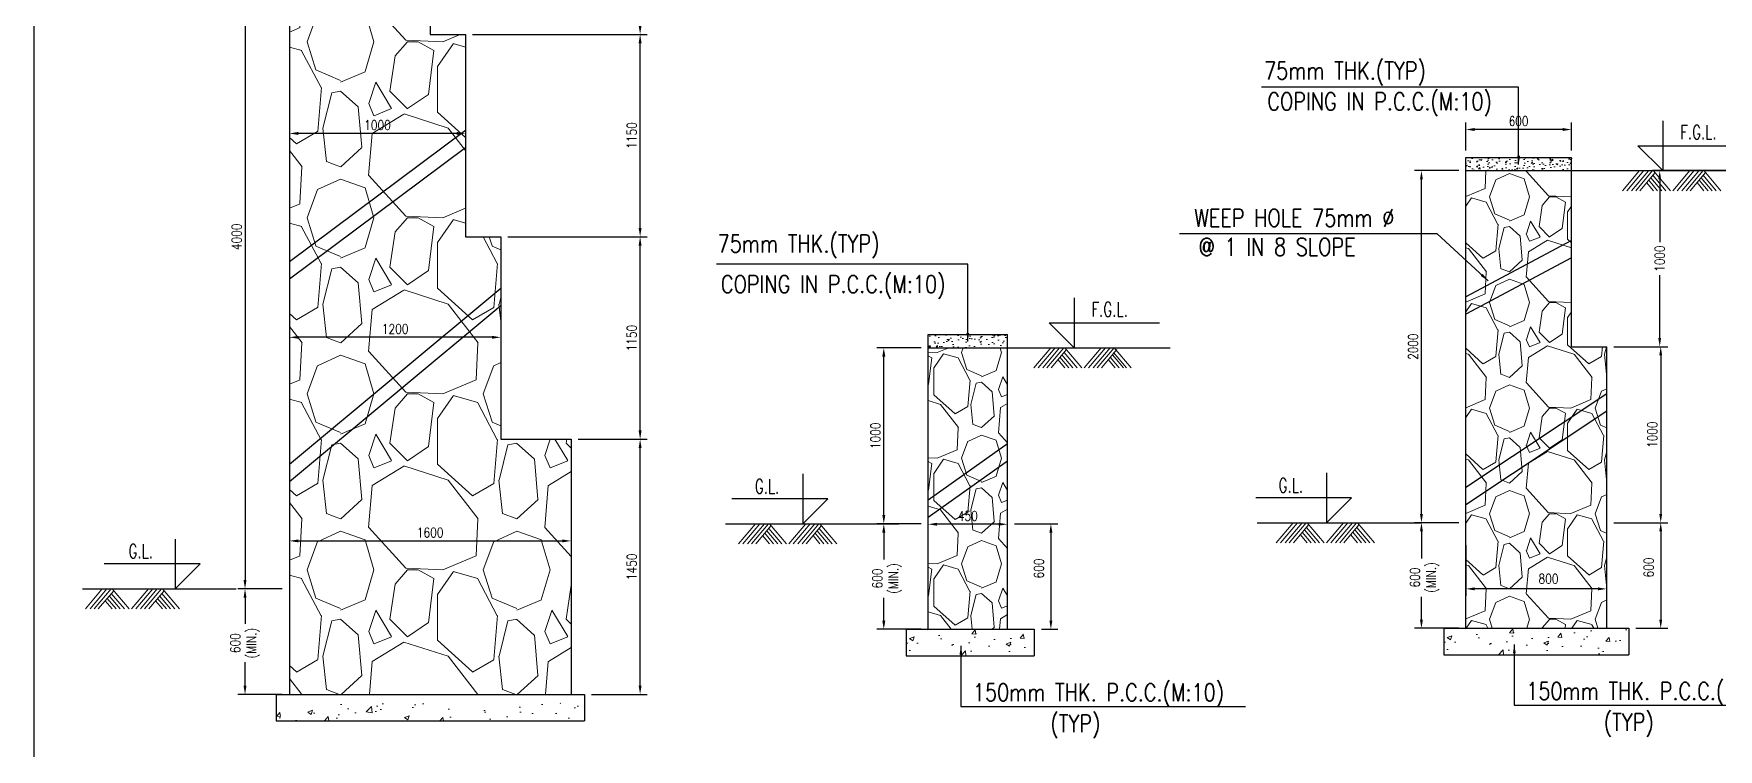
# Model space of a CAD drawing. Extents: x 324505 to 1272425, y -526289 to -156124.
# Drawn here: x 613190 to 661007, y -326129 to -305800 of the extents above; entities that cross this region are included whole.
import ezdxf
from ezdxf.lldxf.tags import DXFTag

# ---------------------------------------------------------------- set-up
doc = ezdxf.new("R2010")
doc.units = 0
doc.header["$LTSCALE"] = 500
doc.header["$MEASUREMENT"] = 0
doc.header["$PDMODE"] = 35
doc.header["$PDSIZE"] = -15
doc.layers.get('DEFPOINTS').update_dxf_attribs({"color": 4})
for name, color, linetype in [('BENOS', 4, 'Continuous'), ('S-BEAM', 4, 'Continuous'), ('S-DIM-1', 5, 'Continuous'), ('S-TEXT', 2, 'Continuous'), ('s_TITILE', 9, 'Continuous')]:
    doc.layers.add(name, color=color, linetype=linetype)
doc.layers.add('hatch', color=7, linetype='Continuous', lineweight=5)
doc.layers.add('RIDE-PROFILE', color=8, linetype='Continuous', lineweight=25)
doc.styles.add('ROMANS', font='simplex.shx', dxfattribs={"width": 0.8, "height": 275, "bigfont": 'bigfont.shx'})
tags = doc.linetypes.add('HIDDEN', pattern=[0.375, 0.25, -0.125]).pattern_tags.tags
tags[6:7] = [DXFTag(74, 4), DXFTag(75, 0), DXFTag(340, '0'), DXFTag(46, 1.0), DXFTag(50, 0.0), DXFTag(44, 0.0), DXFTag(45, 0.0)]
tags[4:5] = [DXFTag(74, 4), DXFTag(75, 0), DXFTag(340, '0'), DXFTag(46, 1.0), DXFTag(50, 0.0), DXFTag(44, 0.0), DXFTag(45, 0.0)]
doc.dimstyles.new('dim20', dxfattribs={"dimtxt": 250, "dimasz": 250, "dimexe": 200, "dimexo": 200, "dimgap": 100, "dimtad": 1, "dimdec": 0, "dimlfac": 0.2, "dimzin": 0, "dimdsep": 46, "dimtxsty": 'ROMANS', "dimcen": 0, "dimclrd": 5, "dimclre": 5, "dimclrt": 4, "dimadec": 0, "dimazin": 0, "dimtfac": 1, "dimtdec": 0, "dimtix": 1, "dimtofl": 0, "dimtmove": 2, "dimatfit": 3, "dimfxl": 0, "dimtolj": 1, "dimtzin": 0, "dimlwd": -1, "dimlwe": -1, "dimarcsym": 0})
doc.dimstyles.new('dim25', dxfattribs={"dimtxt": 250, "dimasz": 250, "dimexe": 200, "dimexo": 200, "dimgap": 100, "dimtad": 1, "dimdec": 0, "dimlfac": 0.25, "dimzin": 0, "dimdsep": 46, "dimtxsty": 'ROMANS', "dimcen": 0, "dimclrd": 5, "dimclre": 5, "dimclrt": 4, "dimadec": 0, "dimazin": 0, "dimtfac": 1, "dimtdec": 0, "dimtix": 1, "dimtofl": 0, "dimtmove": 2, "dimatfit": 3, "dimfxl": 0, "dimtolj": 1, "dimtzin": 0, "dimlwd": -1, "dimlwe": -1, "dimarcsym": 0})

# ---------------------------------------------------------------- blocks, each defined once
blk = doc.blocks.new('*D186')
at = {"layer": 'DEFPOINTS', "color": 0}
for p in [(620447, -320208), (628447, -320208), (628447, -320208)]:
    blk.add_point(p, dxfattribs=at)
at = {"layer": 'S-DIM-1', "color": 5}
blk.add_line((620697, -320208), (628197, -320208), dxfattribs=at)
for points in [[(620697, -320167), (620697, -320250), (620447, -320208)], [(628197, -320167), (628197, -320250), (628447, -320208)]]:
    blk.add_solid(points, dxfattribs=at)
at = {"layer": 'S-DIM-1', "color": 4, "insert": (624447, -319971), "char_height": 275, "attachment_point": 5, "style": 'ROMANS'}
blk.add_mtext('\\A1;1600', dxfattribs=at)
blk = doc.blocks.new('*D187')
at = {"layer": 'DEFPOINTS', "color": 0}
for p in [(620447, -314425), (620447, -314425), (626447, -314425)]:
    blk.add_point(p, dxfattribs=at)
at = {"layer": 'S-DIM-1', "color": 5}
blk.add_line((626197, -314425), (620697, -314425), dxfattribs=at)
for points in [[(620697, -314383), (620697, -314466), (620447, -314425)], [(626197, -314383), (626197, -314466), (626447, -314425)]]:
    blk.add_solid(points, dxfattribs=at)
at = {"layer": 'S-DIM-1', "color": 4, "insert": (623447, -314187), "char_height": 275, "attachment_point": 5, "style": 'ROMANS'}
blk.add_mtext('\\A1;1200', dxfattribs=at)
blk = doc.blocks.new('*D188')
at = {"layer": 'DEFPOINTS', "color": 0}
for p in [(620447, -308634), (620447, -308634), (625447, -308634)]:
    blk.add_point(p, dxfattribs=at)
at = {"layer": 'S-DIM-1', "color": 5}
blk.add_line((625197, -308634), (620697, -308634), dxfattribs=at)
for points in [[(620697, -308592), (620697, -308676), (620447, -308634)], [(625197, -308592), (625197, -308676), (625447, -308634)]]:
    blk.add_solid(points, dxfattribs=at)
at = {"layer": 'S-DIM-1', "color": 4, "insert": (622947, -308396), "char_height": 275, "attachment_point": 5, "style": 'ROMANS'}
blk.add_mtext('\\A1;1000', dxfattribs=at)
blk = doc.blocks.new('*D189')
at = {"layer": 'DEFPOINTS', "color": 0}
for p in [(628447, -317320), (630403, -317320), (628822, -324570)]:
    blk.add_point(p, dxfattribs=at)
at = {"layer": 'S-DIM-1', "color": 5}
for p, q in [((628647, -317320), (630603, -317320)), ((630403, -324320), (630403, -317570)), ((629022, -324570), (630603, -324570))]:
    blk.add_line(p, q, dxfattribs=at)
for points in [[(630361, -317570), (630444, -317570), (630403, -317320)], [(630361, -324320), (630444, -324320), (630403, -324570)]]:
    blk.add_solid(points, dxfattribs=at)
at = {"layer": 'S-DIM-1', "color": 4, "insert": (630165, -320945), "char_height": 275, "attachment_point": 5, "rotation": 90, "style": 'ROMANS'}
blk.add_mtext('\\A1;1450', dxfattribs=at)
blk = doc.blocks.new('*D190')
at = {"layer": 'DEFPOINTS', "color": 0}
for p in [(626447, -311570), (630403, -311570), (628447, -317320)]:
    blk.add_point(p, dxfattribs=at)
at = {"layer": 'S-DIM-1', "color": 5}
for p, q in [((626647, -311570), (630603, -311570)), ((630403, -317070), (630403, -311820)), ((628647, -317320), (630603, -317320))]:
    blk.add_line(p, q, dxfattribs=at)
for points in [[(630361, -311820), (630444, -311820), (630403, -311570)], [(630361, -317070), (630444, -317070), (630403, -317320)]]:
    blk.add_solid(points, dxfattribs=at)
at = {"layer": 'S-DIM-1', "color": 4, "insert": (630165, -314445), "char_height": 275, "attachment_point": 5, "rotation": 90, "style": 'ROMANS'}
blk.add_mtext('\\A1;1150', dxfattribs=at)
blk = doc.blocks.new('*D191')
at = {"layer": 'DEFPOINTS', "color": 0}
for p in [(625447, -305820), (630403, -305820), (626447, -311570)]:
    blk.add_point(p, dxfattribs=at)
at = {"layer": 'S-DIM-1', "color": 5}
for p, q in [((625647, -305820), (630603, -305820)), ((630403, -311320), (630403, -306070)), ((626647, -311570), (630603, -311570))]:
    blk.add_line(p, q, dxfattribs=at)
for points in [[(630361, -306070), (630444, -306070), (630403, -305820)], [(630361, -311320), (630444, -311320), (630403, -311570)]]:
    blk.add_solid(points, dxfattribs=at)
at = {"layer": 'S-DIM-1', "color": 4, "insert": (630165, -308695), "char_height": 275, "attachment_point": 5, "rotation": 90, "style": 'ROMANS'}
blk.add_mtext('\\A1;1150', dxfattribs=at)
blk = doc.blocks.new('*D192')
at = {"layer": 'DEFPOINTS', "color": 0}
for p in [(630403, -301570), (631478, -301570), (625447, -305820)]:
    blk.add_point(p, dxfattribs=at)
at = {"layer": 'S-DIM-1', "color": 5}
for p, q in [((631278, -301570), (630203, -301570)), ((630403, -305570), (630403, -301820)), ((625647, -305820), (630603, -305820))]:
    blk.add_line(p, q, dxfattribs=at)
for points in [[(630361, -301820), (630444, -301820), (630403, -301570)], [(630361, -305570), (630444, -305570), (630403, -305820)]]:
    blk.add_solid(points, dxfattribs=at)
at = {"layer": 'S-DIM-1', "color": 4, "insert": (630165, -303695), "char_height": 275, "attachment_point": 5, "rotation": 90, "style": 'ROMANS'}
blk.add_mtext('\\A1;850', dxfattribs=at)
blk = doc.blocks.new('*D193')
at = {"layer": 'DEFPOINTS', "color": 0}
for p in [(620447, -301570), (619188, -321570), (620447, -321570)]:
    blk.add_point(p, dxfattribs=at)
at = {"layer": 'S-DIM-1', "color": 5}
for p, q in [((620247, -301570), (618988, -301570)), ((619188, -301820), (619188, -321320)), ((620247, -321570), (618988, -321570))]:
    blk.add_line(p, q, dxfattribs=at)
for points in [[(619146, -301820), (619230, -301820), (619188, -301570)], [(619146, -321320), (619230, -321320), (619188, -321570)]]:
    blk.add_solid(points, dxfattribs=at)
at = {"layer": 'S-DIM-1', "color": 4, "insert": (618951, -311570), "char_height": 275, "attachment_point": 5, "rotation": 90, "style": 'ROMANS'}
blk.add_mtext('\\A1;4000', dxfattribs=at)
blk = doc.blocks.new('*D167')
at = {"layer": 'DEFPOINTS', "color": 0}
for p in [(653840, -320125), (653840, -321571), (657840, -321571)]:
    blk.add_point(p, dxfattribs=at)
at = {"layer": 'S-DIM-1', "color": 5}
for p, q in [((653840, -320325), (653840, -321771)), ((657590, -321571), (654090, -321571))]:
    blk.add_line(p, q, dxfattribs=at)
for points in [[(654090, -321529), (654090, -321612), (653840, -321571)], [(657590, -321529), (657590, -321612), (657840, -321571)]]:
    blk.add_solid(points, dxfattribs=at)
at = {"layer": 'S-DIM-1', "color": 4, "insert": (656187, -321283), "char_height": 275, "attachment_point": 5, "style": 'ROMANS'}
blk.add_mtext('\\A1;800', dxfattribs=at)
blk = doc.blocks.new('*D168')
at = {"layer": 'DEFPOINTS', "color": 0}
for p in [(661540, -309691), (657840, -314691), (659344, -314691)]:
    blk.add_point(p, dxfattribs=at)
at = {"layer": 'S-DIM-1', "color": 5}
for p, q in [((661340, -309691), (659144, -309691)), ((659344, -309941), (659344, -311724)), ((659344, -314441), (659344, -312658)), ((658040, -314691), (659544, -314691))]:
    blk.add_line(p, q, dxfattribs=at)
for points in [[(659302, -309941), (659385, -309941), (659344, -309691)], [(659302, -314441), (659385, -314441), (659344, -314691)]]:
    blk.add_solid(points, dxfattribs=at)
at = {"layer": 'S-DIM-1', "color": 4, "insert": (659344, -312191), "char_height": 275, "attachment_point": 5, "rotation": 90, "style": 'ROMANS'}
blk.add_mtext('\\A1;1000', dxfattribs=at)
blk = doc.blocks.new('*D169')
at = {"layer": 'DEFPOINTS', "color": 0}
for p in [(657840, -314691), (657840, -319691), (659373, -319691)]:
    blk.add_point(p, dxfattribs=at)
at = {"layer": 'S-DIM-1', "color": 5}
for p, q in [((658040, -314691), (659573, -314691)), ((659373, -314941), (659373, -319441)), ((658040, -319691), (659573, -319691))]:
    blk.add_line(p, q, dxfattribs=at)
for points in [[(659331, -314941), (659414, -314941), (659373, -314691)], [(659331, -319441), (659414, -319441), (659373, -319691)]]:
    blk.add_solid(points, dxfattribs=at)
at = {"layer": 'S-DIM-1', "color": 4, "insert": (659135, -317191), "char_height": 275, "attachment_point": 5, "rotation": 90, "style": 'ROMANS'}
blk.add_mtext('\\A1;1000', dxfattribs=at)
blk = doc.blocks.new('*D170')
at = {"layer": 'DEFPOINTS', "color": 0}
for p in [(657840, -319691), (658465, -322691), (659373, -322691)]:
    blk.add_point(p, dxfattribs=at)
at = {"layer": 'S-DIM-1', "color": 5}
for p, q in [((658040, -319691), (659573, -319691)), ((659373, -319941), (659373, -322441)), ((658665, -322691), (659573, -322691))]:
    blk.add_line(p, q, dxfattribs=at)
for points in [[(659331, -319941), (659414, -319941), (659373, -319691)], [(659331, -322441), (659414, -322441), (659373, -322691)]]:
    blk.add_solid(points, dxfattribs=at)
at = {"layer": 'S-DIM-1', "color": 4, "insert": (659031, -320961), "char_height": 275, "attachment_point": 5, "rotation": 90, "style": 'ROMANS'}
blk.add_mtext('\\A1;600', dxfattribs=at)
blk = doc.blocks.new('*D196')
at = {"layer": 'DEFPOINTS', "color": 0}
for p in [(653840, -319691), (652581, -322691), (653840, -322691)]:
    blk.add_point(p, dxfattribs=at)
at = {"layer": 'S-DIM-1', "color": 5}
for p, q in [((653640, -319691), (652381, -319691)), ((652581, -319941), (652581, -320704)), ((652581, -322441), (652581, -321795)), ((653640, -322691), (652381, -322691))]:
    blk.add_line(p, q, dxfattribs=at)
for points in [[(652539, -319941), (652623, -319941), (652581, -319691)], [(652539, -322441), (652623, -322441), (652581, -322691)]]:
    blk.add_solid(points, dxfattribs=at)
at = {"layer": 'S-DIM-1', "color": 4, "insert": (652671, -321249), "char_height": 275, "attachment_point": 5, "rotation": 90, "style": 'ROMANS'}
blk.add_mtext('\\A1;600\\P(MIN.)', dxfattribs=at)
blk = doc.blocks.new('*D176')
at = {"layer": 'DEFPOINTS', "color": 0}
for p in [(652581, -309691), (653840, -309691), (652831, -319691)]:
    blk.add_point(p, dxfattribs=at)
at = {"layer": 'S-DIM-1', "color": 5}
for p, q in [((653640, -309691), (652381, -309691)), ((652581, -319441), (652581, -309941)), ((652631, -319691), (652381, -319691))]:
    blk.add_line(p, q, dxfattribs=at)
for points in [[(652539, -309941), (652623, -309941), (652581, -309691)], [(652539, -319441), (652623, -319441), (652581, -319691)]]:
    blk.add_solid(points, dxfattribs=at)
at = {"layer": 'S-DIM-1', "color": 4, "insert": (652344, -314691), "char_height": 275, "attachment_point": 5, "rotation": 90, "style": 'ROMANS'}
blk.add_mtext('\\A1;2000', dxfattribs=at)
blk = doc.blocks.new('*D179')
at = {"layer": 'DEFPOINTS', "color": 0}
for p in [(620447, -321570), (619188, -324570), (620447, -324570)]:
    blk.add_point(p, dxfattribs=at)
at = {"layer": 'S-DIM-1', "color": 5}
for p, q in [((620247, -321570), (618988, -321570)), ((619188, -321820), (619188, -322566)), ((619188, -324320), (619188, -323657)), ((620247, -324570), (618988, -324570))]:
    blk.add_line(p, q, dxfattribs=at)
for points in [[(619146, -321820), (619230, -321820), (619188, -321570)], [(619146, -324320), (619230, -324320), (619188, -324570)]]:
    blk.add_solid(points, dxfattribs=at)
at = {"layer": 'S-DIM-1', "color": 4, "insert": (619188, -323111), "char_height": 275, "attachment_point": 5, "rotation": 90, "style": 'ROMANS'}
blk.add_mtext('\\A1;600\\P(MIN.)', dxfattribs=at)
blk = doc.blocks.new('*D180')
at = {"layer": 'DEFPOINTS', "color": 0}
for p in [(638579, -319735), (638579, -319735), (640829, -319735)]:
    blk.add_point(p, dxfattribs=at)
at = {"layer": 'S-DIM-1', "color": 5}
blk.add_line((640579, -319735), (638829, -319735), dxfattribs=at)
for points in [[(638829, -319694), (638829, -319777), (638579, -319735)], [(640579, -319694), (640579, -319777), (640829, -319735)]]:
    blk.add_solid(points, dxfattribs=at)
at = {"layer": 'S-DIM-1', "color": 4, "insert": (639704, -319498), "char_height": 275, "attachment_point": 5, "style": 'ROMANS'}
blk.add_mtext('\\A1;450', dxfattribs=at)
blk = doc.blocks.new('*D181')
at = {"layer": 'DEFPOINTS', "color": 0}
for p in [(640829, -319720), (641593, -322720), (642063, -322720)]:
    blk.add_point(p, dxfattribs=at)
at = {"layer": 'S-DIM-1', "color": 5}
for p, q in [((641029, -319720), (642263, -319720)), ((642063, -319970), (642063, -322470)), ((641793, -322720), (642263, -322720))]:
    blk.add_line(p, q, dxfattribs=at)
for points in [[(642021, -319970), (642105, -319970), (642063, -319720)], [(642021, -322470), (642105, -322470), (642063, -322720)]]:
    blk.add_solid(points, dxfattribs=at)
at = {"layer": 'S-DIM-1', "color": 4, "insert": (641721, -320990), "char_height": 275, "attachment_point": 5, "rotation": 90, "style": 'ROMANS'}
blk.add_mtext('\\A1;600', dxfattribs=at)
blk = doc.blocks.new('*D197')
at = {"layer": 'DEFPOINTS', "color": 0}
for p in [(638579, -319720), (637320, -322720), (638579, -322720)]:
    blk.add_point(p, dxfattribs=at)
at = {"layer": 'S-DIM-1', "color": 5}
for p, q in [((638379, -319720), (637120, -319720)), ((637320, -319970), (637320, -320733)), ((637320, -322470), (637320, -321824)), ((638379, -322720), (637120, -322720))]:
    blk.add_line(p, q, dxfattribs=at)
for points in [[(637278, -319970), (637362, -319970), (637320, -319720)], [(637278, -322470), (637362, -322470), (637320, -322720)]]:
    blk.add_solid(points, dxfattribs=at)
at = {"layer": 'S-DIM-1', "color": 4, "insert": (637410, -321278), "char_height": 275, "attachment_point": 5, "rotation": 90, "style": 'ROMANS'}
blk.add_mtext('\\A1;600\\P(MIN.)', dxfattribs=at)
blk = doc.blocks.new('*D182')
at = {"layer": 'DEFPOINTS', "color": 0}
for p in [(637320, -314720), (638579, -314720), (637570, -319720)]:
    blk.add_point(p, dxfattribs=at)
at = {"layer": 'S-DIM-1', "color": 5}
for p, q in [((638379, -314720), (637120, -314720)), ((637320, -319470), (637320, -314970)), ((637370, -319720), (637120, -319720))]:
    blk.add_line(p, q, dxfattribs=at)
for points in [[(637278, -314970), (637362, -314970), (637320, -314720)], [(637278, -319470), (637362, -319470), (637320, -319720)]]:
    blk.add_solid(points, dxfattribs=at)
at = {"layer": 'S-DIM-1', "color": 4, "insert": (637083, -317220), "char_height": 275, "attachment_point": 5, "rotation": 90, "style": 'ROMANS'}
blk.add_mtext('\\A1;1000', dxfattribs=at)
blk = doc.blocks.new('*D183')
at = {"layer": 'DEFPOINTS', "color": 0}
for p in [(653840, -308522), (653840, -309316), (656840, -309316)]:
    blk.add_point(p, dxfattribs=at)
at = {"layer": 'S-DIM-1', "color": 5}
for p, q in [((653840, -309116), (653840, -308322)), ((656840, -309116), (656840, -308322)), ((656590, -308522), (654090, -308522))]:
    blk.add_line(p, q, dxfattribs=at)
for points in [[(654090, -308480), (654090, -308564), (653840, -308522)], [(656590, -308480), (656590, -308564), (656840, -308522)]]:
    blk.add_solid(points, dxfattribs=at)
at = {"layer": 'S-DIM-1', "color": 4, "insert": (655340, -308284), "char_height": 275, "attachment_point": 5, "style": 'ROMANS'}
blk.add_mtext('\\A1;600', dxfattribs=at)
blk = doc.blocks.new('zw$155A')
at = {"layer": 's_TITILE', "color": 1}
blk.add_lwpolyline([(1300, 800), (78500, 800), (78500, 57200), (1300, 57200)], close=True, dxfattribs=at)

msp = doc.modelspace()

# ---------------------------------------------------------------- hatches: boundary and pattern name
at = {"layer": 'hatch'}
h = msp.add_hatch(dxfattribs=at)
h.set_pattern_fill('GRAVEL', color=256, scale=5000, angle=90, style=0)
h.set_pattern_definition([(318.0128, (111867.7, -367462.62), (45000.0067, -39999.99116), [672.68, -66595.44]), (274.9697, (112367.7, -367912.62), (-4999.956535, 60000.00526), [1154.34, -114279.625]), (222.5104, (112467.7, -369062.62), (55000.04337, 49999.9536), [813.94, -80580.16]), (357.2737, (113717.7, -371012.62), (-100000.00147, 4999.98009), [1051.19, -104067.79]), (22.8337, (114767.7, -371062.62), (-59999.98206, -25000.04953), [1030.775, -102046.865]), (87.2737, (115717.7, -370662.62), (-4999.98009, -100000.00147), [1051.19, -104067.79]), (127.6942, (115767.7, -369612.62), (49999.952026, -65000.03673), [1390.145, -137624.245]), (162.2553, (114917.7, -368512.62), (-109999.981156, 35000.053814), [1312.44, -129931.605]), (211.4296, (113667.7, -368112.62), (-64999.97518, -40000.04117), [1054.75, -104420.365]), (265.2364, (112767.7, -368662.6), (4999.95766, 55000.00473), [1204.16, -59003.815]), (312.3974, (112667.7, -369862.62), (54999.96041, -60000.036755), [1557.24, -154166.875]), (228.8141, (113767.7, -366062.6), (-29999.98657, -35000.01473), [531.505, -52619.22]), (261.4692, (113417.7, -366462.62), (10000.03955, 64999.99142), [1011.185, -100107.555]), (315, (113267.7, -367462.6), (5000.002, -9e-13), [707.105, -6363.96]), (293.1986, (112667.7, -367812.6), (-10000.0066, 24999.99865), [380.79, -37698.075]), (21.8014, (112817.7, -368162.6), (-15000.0014, -4999.9996), [538.515, -26387.31]), (120.9638, (113317.7, -367962.6), (-10000.0124, 14999.9901), [874.645, -28280.115]), (251.5651, (112867.7, -367212.6), (4999.992, 10000.002), [632.455, -15178.935]), (106.3895, (112817.7, -371062.62), (-14999.96355, 50000.01099), [886, -87714.225]), (160.3462, (112567.7, -370212.62), (55000.01068, -19999.97624), [743.305, -73587.04]), (23.1986, (111867.7, -367212.6), (-24999.99865, -10000.0066), [761.575, -37317.29]), (73.6105, (112567.7, -366912.62), (-14999.96355, -50000.01099), [886, -87714.225]), (69.444, (115917.7, -371062.6), (-9999.98, -25000.0092), [854.4, -41865.62]), (24.7751, (116217.7, -370262.62), (-55000.0171, -24999.96095), [715.89, -70873.215]), (156.8014, (116867.7, -367162.6), (-24999.99865, 10000.0066), [761.575, -37317.29]), (107.354, (116167.7, -366862.62), (19999.97251, -65000.0101), [838.155, -82977.12]), (159.444, (116867.7, -369612.6), (25000.0092, -9999.98), [427.2, -42292.82]), (191.3099, (116867.7, -367462.6), (-20000.0038, -4999.9882), [254.95, -25240.145]), (255.9638, (116617.7, -367512.6), (4999.9903, 15000.0027), [1030.775, -19584.75]), (276.009, (116367.7, -368512.62), (-4999.99659, 49999.99875), [955.25, -94569.615]), (33.6901, (113767.7, -367962.6), (-9999.9978, -5000.0067), [721.11, -17306.645]), (83.1572, (114367.7, -367562.62), (10000.03999, 84999.99683), [1258.97, -124637.815]), (150.9454, (114517.7, -366312.6), (35000.00192, -20000.00014), [514.78, -50963.37]), (180, (114067.7, -366062.6), (-5000, -5000), [300, -4700]), (210.2564, (116217.7, -368612.62), (35000.01228, 19999.97443), [694.62, -68767.6]), (138.0128, (115617.7, -368962.62), (-45000.0067, 39999.99116), [1345.36, -65922.76]), (90, (114617.7, -368062.6), (-5000, 5000), [1300, -3700]), (55.3048, (114617.7, -366762.62), (-35000.04305, -49999.9713), [790.57, -78266.37]), (344.0546, (115067.7, -366112.6), (20000.0006, -4999.99945), [728.01, -35672.54]), (297.646, (115767.7, -366312.62), (50000.03857, -94999.97904), [1185.325, -117347.37]), (265.4261, (116317.7, -367362.62), (-4999.974006, -65000.00279), [1253.995, -124145.37])])
h.paths.add_polyline_path([(620447.295, -324569.779), (628447.295, -324569.779), (628447.295, -317319.779), (626447.295, -317319.779), (626447.295, -311569.779), (625447.295, -311569.779), (625447.295, -305819.779), (624447.295, -305819.779), (624447.295, -301569.779), (620447.295, -301569.779)])
h.paths.add_polyline_path([(623011.878, -314393.435), (623882.711, -314393.435), (623882.711, -313980.935), (623011.878, -313980.935)], flags=24)
h.paths.add_polyline_path([(622511.878, -308602.679), (623382.711, -308602.679), (623382.711, -308190.179), (622511.878, -308190.179)], flags=24)
h.paths.add_polyline_path([(624011.878, -320177.174), (624882.711, -320177.174), (624882.711, -319764.674), (624011.878, -319764.674)], flags=24)
h = msp.add_hatch(dxfattribs=at)
h.set_pattern_fill('AR-CONC', color=256, scale=50, style=0)
h.set_pattern_definition([(50, (31199.6, -300967.76), (358.63009, -31.37607), [37.5, -412.5]), (355, (31199.6, -300967.76), (-69.37567, 376.09607), [30, -330]), (100.4514, (31229.5, -300970.37), (289.2547, 344.71977), [31.8701, -350.57106]), (46.1842, (31199.6, -300867.76), (533.62052, -82.7595), [56.25, -618.75]), (96.6356, (31244.1, -300874.66), (467.33135, 487.05894), [47.80514, -525.8565]), (351.1842, (31199.6, -300867.76), (467.33097, 487.0593), [45, -495]), (21, (31249.6, -300892.76), (298.45353, -201.30945), [37.5, -412.5]), (326, (31249.6, -300892.76), (121.65767, 362.57502), [30, -330]), (71.4514, (31274.48, -300909.53), (420.11131, 161.26525), [31.8701, -350.57106]), (37.5, (31199.61, -300967.76), (6.079928, 166.446927), [0, -326, 0, -335, 0, -331.25]), (7.5, (31199.61, -300967.76), (131.53477, 197.205856), [0, -191, 0, -318.5, 0, -126.25]), (327.5, (31088.11, -300967.76), (266.911218, -11.277436), [0, -125, 0, -390, 0, -517.5]), (317.5, (31038.1, -300967.76), (291.593085, 50.05249), [0, -162.5, 0, -259, 0, -367.5])])
h.paths.add_polyline_path([(656840.295, -309690.9), (656840.295, -309315.9), (653840.295, -309315.9), (653840.295, -309690.9)])
h = msp.add_hatch(dxfattribs=at)
h.set_pattern_fill('GRAVEL', color=256, scale=3000, angle=90, style=0)
h.set_pattern_definition([(318.0128, (190060.04, -374295.2), (27000.00402, -23999.9947), [403.608, -39957.264]), (274.9697, (190360.04, -374565.2), (-2999.97392, 36000.003155), [692.604, -68567.775]), (222.5104, (190420.04, -375255.2), (33000.02602, 29999.972155), [488.364, -48348.096]), (357.2737, (191170.04, -376425.2), (-60000.000885, 2999.988053), [630.714, -62440.674]), (22.8337, (191800.04, -376455.2), (-35999.989235, -15000.029716), [618.465, -61228.119]), (87.2737, (192370.04, -376215.2), (-2999.988053, -60000.000885), [630.714, -62440.674]), (127.6942, (192400.04, -375585.2), (29999.971215, -39000.022037), [834.087, -82574.547]), (162.2553, (191890.04, -374925.2), (-65999.988694, 21000.032288), [787.464, -77958.963]), (211.4296, (191140.04, -374685.2), (-38999.98511, -24000.024703), [632.85, -62652.219]), (265.2364, (190600.04, -375015.2), (2999.9746, 33000.00284), [722.496, -35402.289]), (312.3974, (190540.04, -375735.2), (32999.976246, -36000.022053), [934.344, -92500.125]), (228.8141, (191200.04, -373455.2), (-17999.99194, -21000.00884), [318.903, -31571.532]), (261.4692, (190990.04, -373695.2), (6000.02373, 38999.994854), [606.711, -60064.533]), (315, (190900, -374295.2), (3000.001, -5e-13), [424.263, -3818.376]), (293.1986, (190540.04, -374505.2), (-6000.00398, 14999.9992), [228.474, -22618.845]), (21.8014, (190630.04, -374715.2), (-9000.0008, -2999.9997), [323.109, -15832.386]), (120.9638, (190930.04, -374595.2), (-6000.00745, 8999.99407), [524.787, -16968.069]), (251.5651, (190660, -374145.2), (2999.9952, 6000.0013), [379.473, -9107.361]), (106.3895, (190630.04, -376455.2), (-8999.97813, 30000.006595), [531.6, -52628.535]), (160.3462, (190480.04, -375945.2), (33000.00641, -11999.98574), [445.983, -44152.224]), (23.1986, (190060.04, -374145.2), (-14999.9992, -6000.00398), [456.945, -22390.374]), (73.6105, (190480.04, -373965.2), (-8999.97813, -30000.006595), [531.6, -52628.535]), (69.444, (192490.04, -376455.2), (-5999.988, -15000.00553), [512.64, -25119.372]), (24.7751, (192670.04, -375975.2), (-33000.01027, -14999.97657), [429.534, -42523.929]), (156.8014, (193060.04, -374115.2), (-14999.9992, 6000.00398), [456.945, -22390.374]), (107.354, (192640.04, -373935.2), (11999.98351, -39000.00606), [502.893, -49786.272]), (159.444, (193060.04, -375585.2), (15000.00553, -5999.988), [256.32, -25375.692]), (191.3099, (193060.04, -374295.2), (-12000.00226, -2999.9929), [152.97, -15144.087]), (255.9638, (192910.04, -374325.2), (2999.9942, 9000.0016), [618.465, -11750.85]), (276.009, (192760.04, -374925.2), (-2999.99795, 29999.999253), [573.15, -56741.769]), (33.6901, (191200.04, -374595.2), (-5999.9987, -3000.004), [432.666, -10383.987]), (83.1572, (191560.04, -374355.2), (6000.023994, 50999.998096), [755.382, -74782.689]), (150.9454, (191650.04, -373605.2), (21000.00115, -12000.00008), [308.868, -30578.022]), (180, (191380, -373455.2), (-3000, -3000), [180, -2820]), (210.2564, (192670.04, -374985.2), (21000.00737, 11999.98466), [416.772, -41260.56]), (138.0128, (192310.04, -375195.2), (-27000.00402, 23999.9947), [807.216, -39553.656]), (90, (191710, -374655.2), (-3000, 3000), [780, -2220]), (55.3048, (191710.04, -373875.2), (-21000.02583, -29999.98278), [474.342, -46959.822]), (344.0546, (191980.04, -373485.2), (12000.00038, -2999.99967), [436.806, -21403.524]), (297.646, (192400.04, -373605.2), (30000.02314, -56999.98742), [711.195, -70408.422]), (265.4261, (192730.04, -374235.2), (-2999.984403, -39000.001675), [752.397, -74487.222])])
h.paths.add_polyline_path([(657840.295, -314690.9), (656840.295, -314690.9), (656840.295, -309690.9), (653840.295, -309690.9), (653840.295, -322690.9), (657840.295, -322690.9)])
h = msp.add_hatch(dxfattribs=at)
h.set_pattern_fill('AR-CONC', color=256, scale=2.5, style=0)
h.set_pattern_definition([(50, (703826.1, -280911.4), (455.4617, -39.8477), [47.625, -523.875]), (355, (703826.1, -280911.4), (-88.107, 477.6416), [38.1, -419.1]), (100.451, (703864.07, -280914.73), (367.3563, 437.7917), [40.475, -445.225]), (46.1842, (703826.1, -280784.4), (677.6976, -105.106), [71.4375, -785.8125]), (96.6356, (703882.6, -280793.16), (593.5106, 618.564), [60.7125, -667.8375]), (351.184, (703826.1, -280784.4), (593.5115, 618.563), [57.15, -628.65]), (21, (703889.6, -280816.16), (379.0372, -255.6638), [47.625, -523.875]), (326, (703889.6, -280816.16), (154.505, 460.47), [38.1, -419.1]), (71.4514, (703921.2, -280837.46), (533.5412, 204.8071), [40.475, -445.225]), (37.5, (703826.11, -280911.4), (7.7215, 211.3876), [0, -414.02, 0, -425.45, 0, -420.6875]), (7.5, (703826.11, -280911.4), (167.04916, 250.45144), [0, -242.57, 0, -404.495, 0, -160.3375]), (327.5, (703684.5, -280911.4), (338.9765, -14.32186), [0, -158.75, 0, -495.3, 0, -657.225]), (317.5, (703621, -280911.4), (370.323, 63.5662), [0, -206.375, 0, -328.93, 0, -466.725])])
h.paths.add_polyline_path([(640829.265, -314719.701), (640829.265, -314344.701), (638579.265, -314344.701), (638579.265, -314719.701)])
h = msp.add_hatch(dxfattribs=at)
h.set_pattern_fill('GRAVEL', color=256, scale=3000, angle=90, style=0)
h.set_pattern_definition([(318.0128, (220074.65, -375719.49), (27000.00402, -23999.9947), [403.608, -39957.264]), (274.9697, (220374.65, -375989.49), (-2999.97392, 36000.003155), [692.604, -68567.775]), (222.5104, (220434.65, -376679.49), (33000.02602, 29999.972155), [488.364, -48348.096]), (357.2737, (221184.65, -377849.49), (-60000.000885, 2999.988053), [630.714, -62440.674]), (22.8337, (221814.65, -377879.49), (-35999.989235, -15000.029716), [618.465, -61228.119]), (87.2737, (222384.65, -377639.49), (-2999.988053, -60000.000885), [630.714, -62440.674]), (127.6942, (222414.65, -377009.49), (29999.971215, -39000.022037), [834.087, -82574.547]), (162.2553, (221904.65, -376349.49), (-65999.988694, 21000.032288), [787.464, -77958.963]), (211.4296, (221154.65, -376109.49), (-38999.98511, -24000.024703), [632.85, -62652.219]), (265.2364, (220614.65, -376439.49), (2999.9746, 33000.00284), [722.496, -35402.289]), (312.3974, (220554.65, -377159.49), (32999.976246, -36000.022053), [934.344, -92500.125]), (228.8141, (221214.65, -374879.5), (-17999.99194, -21000.00884), [318.903, -31571.532]), (261.4692, (221004.65, -375119.49), (6000.02373, 38999.994854), [606.711, -60064.533]), (315, (220914.7, -375719.5), (3000.001, -5e-13), [424.263, -3818.376]), (293.1986, (220554.65, -375929.5), (-6000.00398, 14999.9992), [228.474, -22618.845]), (21.8014, (220644.65, -376139.5), (-9000.0008, -2999.9997), [323.11, -15832.386]), (120.9638, (220944.65, -376019.5), (-6000.00745, 8999.99407), [524.787, -16968.07]), (251.5651, (220674.7, -375569.5), (2999.9952, 6000.0013), [379.473, -9107.36]), (106.3895, (220644.65, -377879.49), (-8999.97813, 30000.006595), [531.6, -52628.535]), (160.3462, (220494.65, -377369.49), (33000.00641, -11999.98574), [445.983, -44152.224]), (23.1986, (220074.65, -375569.5), (-14999.9992, -6000.00398), [456.945, -22390.374]), (73.6105, (220494.65, -375389.49), (-8999.97813, -30000.006595), [531.6, -52628.535]), (69.444, (222504.65, -377879.5), (-5999.988, -15000.00553), [512.64, -25119.372]), (24.7751, (222684.65, -377399.49), (-33000.01027, -14999.97657), [429.534, -42523.929]), (156.8014, (223074.65, -375539.5), (-14999.9992, 6000.00398), [456.945, -22390.374]), (107.354, (222654.65, -375359.49), (11999.98351, -39000.00606), [502.893, -49786.272]), (159.444, (223074.65, -377009.5), (15000.00553, -5999.988), [256.32, -25375.692]), (191.3099, (223074.65, -375719.5), (-12000.00226, -2999.9929), [152.97, -15144.087]), (255.9638, (222924.65, -375749.5), (2999.9942, 9000.0016), [618.465, -11750.85]), (276.009, (222774.65, -376349.49), (-2999.99795, 29999.99925), [573.15, -56741.769]), (33.6901, (221214.65, -376019.5), (-5999.9987, -3000.004), [432.666, -10383.987]), (83.1572, (221574.65, -375779.49), (6000.023994, 50999.998096), [755.382, -74782.689]), (150.9454, (221664.65, -375029.5), (21000.00115, -12000.00008), [308.868, -30578.022]), (180, (221394.7, -374879.5), (-3000, -3000), [180, -2820]), (210.2564, (222684.65, -376409.49), (21000.00737, 11999.98466), [416.772, -41260.56]), (138.0128, (222324.65, -376619.49), (-27000.00402, 23999.9947), [807.216, -39553.656]), (90, (221724.7, -376079.5), (-3000, 3000), [780, -2220]), (55.3048, (221724.65, -375299.49), (-21000.02583, -29999.98278), [474.342, -46959.822]), (344.0546, (221994.65, -374909.5), (12000.0004, -2999.99967), [436.806, -21403.524]), (297.646, (222414.65, -375029.49), (30000.02314, -56999.98742), [711.195, -70408.422]), (265.4261, (222744.65, -375659.49), (-2999.984403, -39000.001675), [752.397, -74487.222])])
h.paths.add_polyline_path([(640829.265, -314719.701), (638579.265, -314719.701), (638579.265, -322719.701), (640829.265, -322719.701)])
h = msp.add_hatch(dxfattribs=at)
h.set_pattern_fill('AR-CONC', color=256, scale=7.5, style=0)
h.set_pattern_definition([(50, (703826.1, -276286.4), (1366.385, -119.543), [142.875, -1571.625]), (355, (703826.1, -276286.4), (-264.32, 1432.925), [114.3, -1257.3]), (100.451, (703940, -276296.4), (1102.069, 1313.375), [121.425, -1335.675]), (46.1842, (703826.1, -275905.4), (2033.093, -315.317), [214.31, -2357.44]), (96.6356, (703995.5, -275931.7), (1780.53, 1855.69), [182.14, -2003.51]), (351.184, (703826.1, -275905.4), (1780.535, 1855.69), [171.45, -1885.95]), (21, (704016.6, -276000.7), (1137.112, -766.991), [142.875, -1571.625]), (326, (704016.6, -276000.7), (463.515, 1381.41), [114.3, -1257.3]), (71.4514, (704111.4, -276064.6), (1600.624, 614.421), [121.425, -1335.675]), (37.5, (703826.1, -276286.4), (23.1645, 634.1628), [0, -1242.06, 0, -1276.35, 0, -1262.0625]), (7.5, (703826.1, -276286.4), (501.1475, 751.3543), [0, -727.71, 0, -1213.485, 0, -481.0125]), (327.5, (703401.3, -276286.4), (1016.9295, -42.9656), [0, -476.25, 0, -1485.9, 0, -1971.675]), (317.5, (703210.8, -276286.4), (1110.969, 190.699), [0, -619.125, 0, -986.79, 0, -1400.175])])
h.paths.add_polyline_path([(641592.591, -322719.701), (637954.265, -322719.701), (637954.265, -323469.701), (641592.591, -323469.701)])
h = msp.add_hatch(dxfattribs=at)
h.set_pattern_fill('AR-CONC', color=256, scale=7.5, style=0)
h.set_pattern_definition([(50, (719087.1, -276257.6), (1366.385, -119.543), [142.875, -1571.625]), (355, (719087.1, -276257.6), (-264.32, 1432.925), [114.3, -1257.3]), (100.451, (719201, -276267.6), (1102.069, 1313.375), [121.425, -1335.675]), (46.1842, (719087.1, -275876.6), (2033.093, -315.317), [214.31, -2357.44]), (96.6356, (719256.6, -275902.9), (1780.53, 1855.69), [182.14, -2003.51]), (351.184, (719087.1, -275876.6), (1780.535, 1855.69), [171.45, -1885.95]), (21, (719277.6, -275971.9), (1137.112, -766.991), [142.875, -1571.625]), (326, (719277.6, -275971.9), (463.515, 1381.41), [114.3, -1257.3]), (71.4514, (719372.4, -276035.8), (1600.624, 614.421), [121.425, -1335.675]), (37.5, (719087.14, -276257.6), (23.1645, 634.1628), [0, -1242.06, 0, -1276.35, 0, -1262.0625]), (7.5, (719087.14, -276257.6), (501.1475, 751.3543), [0, -727.71, 0, -1213.485, 0, -481.0125]), (327.5, (718662.33, -276257.6), (1016.9295, -42.9656), [0, -476.25, 0, -1485.9, 0, -1971.675]), (317.5, (718471.8, -276257.6), (1110.969, 190.699), [0, -619.125, 0, -986.79, 0, -1400.175])])
h.paths.add_polyline_path([(653215.295, -322690.9), (653215.295, -323440.9), (658465.295, -323440.9), (658465.295, -322690.9)])
h = msp.add_hatch(dxfattribs=at)
h.set_pattern_fill('AR-CONC', color=256, scale=7.5, style=0)
h.set_pattern_definition([(50, (649092.9, -278386.5), (1366.385, -119.543), [142.875, -1571.625]), (355, (649092.9, -278386.5), (-264.32, 1432.925), [114.3, -1257.3]), (100.451, (649206.7, -278396.4), (1102.07, 1313.375), [121.425, -1335.675]), (46.1842, (649092.9, -278005.5), (2033.093, -315.32), [214.31, -2357.44]), (96.6356, (649262.3, -278031.8), (1780.53, 1855.69), [182.14, -2003.51]), (351.184, (649092.9, -278005.5), (1780.535, 1855.69), [171.45, -1885.95]), (21, (649283.4, -278100.7), (1137.112, -766.991), [142.875, -1571.625]), (326, (649283.4, -278100.7), (463.515, 1381.41), [114.3, -1257.3]), (71.4514, (649378.1, -278164.6), (1600.624, 614.42), [121.425, -1335.675]), (37.5, (649092.86, -278386.5), (23.1645, 634.163), [0, -1242.06, 0, -1276.35, 0, -1262.062]), (7.5, (649092.86, -278386.5), (501.1475, 751.354), [0, -727.71, 0, -1213.485, 0, -481.0125]), (327.5, (648668.04, -278386.5), (1016.9295, -42.9656), [0, -476.25, 0, -1485.9, 0, -1971.675]), (317.5, (648477.5, -278386.5), (1110.969, 190.699), [0, -619.125, 0, -986.79, 0, -1400.175])])
h.paths.add_polyline_path([(628822.295, -325319.779), (628822.295, -324819.779), (620091.425, -324819.779), (620091.425, -325319.779)])

# ---------------------------------------------------------------- linework, layer by layer
at = {"color": 2}
for p, q in [((656840.295, -309690.9), (664464.296, -309690.9)), ((640829.265, -314719.701), (645445.891, -314719.701))]:
    msp.add_line(p, q, dxfattribs=at)
for points in [[(659434.472, -308275.562), (659434.472, -309690.9), (658727.366, -308983.793), (661856.115, -308983.793)], [(642722.466, -313304.363), (642722.466, -314719.701), (642015.36, -314012.595), (645144.109, -314012.595)], [(635022.357, -318304.363), (635022.357, -319719.701), (635729.463, -319012.595), (633008.26, -319012.595)], [(649890.259, -318275.562), (649890.259, -319690.9), (650597.366, -318983.793), (647876.162, -318983.793)], [(617207.689, -320154.441), (617207.689, -321569.779), (617914.796, -320862.672), (615193.593, -320862.672)]]:
    msp.add_lwpolyline(points, dxfattribs=at)
at = {"layer": 'BENOS'}
for p, q in [((620447.295, -301069.779), (620447.295, -324569.779)), ((624447.295, -301069.779), (624447.295, -305819.779)), ((624447.295, -305819.779), (625447.295, -305819.779)), ((625447.295, -305819.779), (625447.295, -311569.779)), ((625447.295, -311569.779), (626447.295, -311569.779)), ((626447.295, -311569.779), (626447.295, -317319.779)), ((626447.295, -317319.779), (628447.295, -317319.779)), ((628447.295, -317319.779), (628447.295, -324569.779)), ((620072.295, -324569.779), (620072.295, -325319.779)), ((620072.295, -324569.779), (628822.295, -324569.779)), ((628822.295, -324569.779), (628822.295, -325319.779)), ((620072.295, -325319.779), (628822.295, -325319.779))]:
    msp.add_line(p, q, dxfattribs=at)
at = {"layer": 'BENOS', "color": 2}
for p, q in [((632830.404, -319719.701), (637749.649, -319719.701)), ((647920.814, -319690.9), (652581.064, -319690.9)), ((614575.235, -321569.779), (618938.064, -321569.779))]:
    msp.add_line(p, q, dxfattribs=at)
at = {"layer": 'hatch'}
for p, q in [((658768.451, -309690.9), (658287.045, -310260.688)), ((658892.343, -309690.9), (658410.938, -310260.688)), ((659023.687, -309694.271), (658545.13, -310260.688)), ((659143.226, -309690.9), (658661.82, -310260.688)), ((659215.389, -309743.602), (658778.51, -310260.688)), ((659148.292, -309823.016), (659518.075, -310260.688)), ((659171.593, -309691.766), (659652.267, -310260.688)), ((660198.718, -309690.9), (659717.312, -310260.688)), ((660322.61, -309690.9), (659841.205, -310260.688)), ((660453.954, -309694.271), (659975.397, -310260.688)), ((660573.493, -309690.9), (660092.087, -310260.688)), ((660645.656, -309743.602), (660208.777, -310260.688)), ((660578.559, -309823.016), (660948.342, -310260.688)), ((660601.86, -309691.766), (661082.534, -310260.688)), ((658973.257, -310030.187), (659168.004, -310260.688)), ((659031.602, -309961.13), (659284.694, -310260.688)), ((659089.947, -309892.073), (659401.384, -310260.688)), ((660403.524, -310030.187), (660598.271, -310260.688)), ((660461.869, -309961.13), (660714.961, -310260.688)), ((660520.214, -309892.073), (660831.651, -310260.688)), ((642056.445, -314719.701), (641575.039, -315289.49)), ((642180.337, -314719.701), (641698.932, -315289.49)), ((642311.681, -314723.073), (641833.124, -315289.49)), ((642431.22, -314719.701), (641949.814, -315289.49)), ((642503.383, -314772.404), (642066.504, -315289.49)), ((642261.251, -315058.989), (642455.998, -315289.49)), ((642319.596, -314989.932), (642572.688, -315289.49)), ((642377.941, -314920.875), (642689.378, -315289.49)), ((642436.286, -314851.818), (642806.069, -315289.49)), ((642459.587, -314720.568), (642940.261, -315289.49)), ((643486.712, -314719.701), (643005.306, -315289.49)), ((643610.604, -314719.701), (643129.199, -315289.49)), ((643741.948, -314723.073), (643263.391, -315289.49)), ((643861.487, -314719.701), (643380.081, -315289.49)), ((643933.65, -314772.404), (643496.771, -315289.49)), ((643691.518, -315058.989), (643886.265, -315289.49)), ((643749.863, -314989.932), (644002.955, -315289.49)), ((643808.208, -314920.875), (644119.645, -315289.49)), ((643837.849, -314854.154), (644207.631, -315291.825)), ((643861.15, -314722.904), (644341.823, -315291.825)), ((633675.354, -319719.701), (633193.949, -320289.49)), ((633799.247, -319719.701), (633317.841, -320289.49)), ((633930.59, -319723.073), (633452.034, -320289.49)), ((634050.129, -319719.701), (633568.724, -320289.49)), ((634122.292, -319772.404), (633685.414, -320289.49)), ((634055.196, -319851.818), (634424.978, -320289.49)), ((634078.497, -319720.568), (634559.17, -320289.49)), ((635105.621, -319719.701), (634624.216, -320289.49)), ((635229.514, -319719.701), (634748.108, -320289.49)), ((635360.857, -319723.073), (634882.301, -320289.49)), ((635480.396, -319719.701), (634998.991, -320289.49)), ((635552.559, -319772.404), (635115.681, -320289.49)), ((635485.463, -319851.818), (635855.245, -320289.49)), ((635508.764, -319720.568), (635989.437, -320289.49)), ((648936.384, -319690.9), (648454.979, -320260.688)), ((649060.277, -319690.9), (648578.871, -320260.688)), ((649191.62, -319694.271), (648713.063, -320260.688)), ((649311.159, -319690.9), (648829.754, -320260.688)), ((649383.322, -319743.602), (648946.444, -320260.688)), ((649257.881, -319892.073), (649569.318, -320260.688)), ((649316.226, -319823.016), (649686.008, -320260.688)), ((649339.527, -319691.766), (649820.2, -320260.688)), ((650366.651, -319690.9), (649885.246, -320260.688)), ((650490.544, -319690.9), (650009.138, -320260.688)), ((650621.887, -319694.271), (650143.33, -320260.688)), ((650741.426, -319690.9), (650260.021, -320260.688)), ((650813.589, -319743.602), (650376.711, -320260.688)), ((650688.148, -319892.073), (650999.585, -320260.688)), ((650746.493, -319823.016), (651116.275, -320260.688)), ((650769.794, -319691.766), (651250.467, -320260.688)), ((633880.161, -320058.989), (634074.908, -320289.49)), ((633938.506, -319989.932), (634191.598, -320289.49)), ((633996.851, -319920.875), (634308.288, -320289.49)), ((635310.428, -320058.989), (635505.175, -320289.49)), ((635368.773, -319989.932), (635621.865, -320289.49)), ((635427.118, -319920.875), (635738.555, -320289.49)), ((649141.191, -320030.187), (649335.937, -320260.688)), ((649199.536, -319961.13), (649452.628, -320260.688)), ((650571.458, -320030.187), (650766.204, -320260.688)), ((650629.803, -319961.13), (650882.895, -320260.688)), ((615137.469, -321566.407), (614656.064, -322136.195)), ((615268.813, -321569.779), (614790.256, -322136.195)), ((615388.352, -321569.779), (614906.946, -322139.567)), ((615460.515, -321622.481), (615023.637, -322139.567)), ((615335.074, -321770.952), (615646.511, -322139.567)), ((615393.419, -321701.895), (615763.201, -322139.567)), ((615416.72, -321570.645), (615897.393, -322139.567)), ((616443.844, -321569.779), (615962.439, -322139.567)), ((616567.736, -321569.779), (616086.331, -322139.567)), ((616699.08, -321573.15), (616220.523, -322139.567)), ((616818.619, -321569.779), (616337.213, -322139.567)), ((616890.782, -321622.481), (616453.904, -322139.567)), ((616765.341, -321770.952), (617076.777, -322139.567)), ((616823.686, -321701.895), (617193.468, -322139.567)), ((616846.987, -321570.645), (617327.66, -322139.567)), ((615218.383, -321909.066), (615413.13, -322139.567)), ((615276.728, -321840.009), (615529.82, -322139.567)), ((616648.65, -321909.066), (616843.397, -322139.567)), ((616706.995, -321840.009), (616960.087, -322139.567))]:
    msp.add_line(p, q, dxfattribs=at)
at = {"layer": 'RIDE-PROFILE', "color": 2, "linetype": 'HIDDEN', "ltscale": 150}
for p, q in [((625447.295, -308554.276), (620447.295, -312280.949)), ((625447.295, -309044.807), (620447.295, -312771.48)), ((656840.295, -311675.397), (653840.295, -313272.543)), ((656840.295, -312165.928), (653840.295, -313763.073)), ((626447.295, -313041.274), (620447.295, -318041.035)), ((626447.295, -313531.805), (620447.295, -318531.565)), ((657840.295, -316032.563), (653840.295, -318694.473)), ((657840.295, -316523.094), (653840.295, -319185.003)), ((640829.265, -317452.874), (638579.265, -319050.019)), ((640829.265, -317943.404), (638579.265, -319540.55))]:
    msp.add_line(p, q, dxfattribs=at)
at = {"layer": 'S-BEAM'}
for p, q in [((653840.295, -322690.9), (653840.295, -309315.9)), ((653840.295, -309315.9), (656840.295, -309315.9)), ((656840.295, -314690.9), (656840.295, -309315.9)), ((653840.295, -309690.9), (656840.295, -309690.9)), ((638579.265, -322719.701), (638579.265, -314344.701)), ((638579.265, -314344.701), (640829.265, -314344.701)), ((640829.265, -322719.701), (640829.265, -314344.701)), ((638579.265, -314719.701), (640829.265, -314719.701)), ((656840.295, -314690.9), (657840.295, -314690.9)), ((657840.295, -322690.9), (657840.295, -314690.9)), ((637954.265, -322719.701), (641592.591, -322719.701)), ((637954.265, -322719.701), (637954.265, -323469.701)), ((641592.591, -322719.701), (641592.591, -323469.701)), ((653215.295, -322690.9), (658465.295, -322690.9)), ((653215.295, -322690.9), (653215.295, -323440.9)), ((658465.295, -322690.9), (658465.295, -323440.9)), ((637954.265, -323469.701), (641592.591, -323469.701)), ((653215.295, -323440.9), (658465.295, -323440.9))]:
    msp.add_line(p, q, dxfattribs=at)
at = {"layer": 'S-DIM-1'}
msp.add_line((620447.295, -321569.779), (620447.295, -324569.779), dxfattribs=at)

# ---------------------------------------------------------------- block references
at = {"xscale": 1.420454545454545, "yscale": 1.420454545454545, "zscale": 1.420454545454545}
msp.add_blockref('zw$155A', (611343.115, -348663.35), dxfattribs=at)

# ---------------------------------------------------------------- texts
at = {"color": 4, "style": 'ROMANS', "width": 0.8}
for s, p in [('75mm THK.(TYP)', (648115.465, -307101.377)), ('COPING IN P.C.C.(M:10)', (648206.133, -307973.321)), ('WEEP HOLE 75mm %%C', (646136.38, -311282.859)), ('75mm THK.(TYP)', (632605.435, -312013.679)), ('@ 1 IN 8 SLOPE', (646254.49, -312106.151)), ('COPING IN P.C.C.(M:10)', (632696.103, -313165.623)), ('150mm THK. P.C.C.(M:10)', (639849.475, -324759.223)), ('150mm THK. P.C.C.(M:10)', (655557.005, -324721.676)), ('(TYP)', (642046.675, -325645.028)), ('(TYP)', (657754.205, -325607.481))]:
    msp.add_text(s, height=500, dxfattribs=at).set_placement(p)
at = {"layer": 'S-TEXT', "color": 2, "ltscale": 11, "style": 'ROMANS', "width": 0.7}
for s, p in [('F.G.L.', (659927.942, -308800.777)), ('F.G.L.', (643215.936, -313829.579)), ('G.L.', (633658.639, -318858.03)), ('G.L.', (648526.542, -318829.228)), ('G.L.', (615880.147, -320698.847))]:
    msp.add_text(s, height=400, dxfattribs=at).set_placement(p)

# ---------------------------------------------------------------- dimensions: what is measured, and where the dimension line sits
at = {"layer": 'S-DIM-1'}
for base, p1, p2, picture, middle in [((619188.064, -321569.779), (620447.295, -301569.779), (620447.295, -321569.779), '*D193', (618950.564, -311569.779)), ((630402.771, -301569.779), (625447.295, -305819.779), (631478.271, -301569.779), '*D192', (630165.271, -303694.779)), ((630402.771, -305819.779), (626447.295, -311569.779), (625447.295, -305819.779), '*D191', (630165.271, -308694.779)), ((652581.064, -309690.9), (652831.064, -319690.9), (653840.295, -309690.9), '*D176', (652343.564, -314690.9)), ((630402.771, -311569.779), (628447.295, -317319.779), (626447.295, -311569.779), '*D190', (630165.271, -314444.779)), ((637320.034, -314719.701), (637570.034, -319719.701), (638579.265, -314719.701), '*D182', (637082.534, -317219.701)), ((659372.709, -319690.9), (657840.295, -314690.9), (657840.295, -319690.9), '*D169', (659135.209, -317190.9)), ((630402.771, -317319.779), (628822.295, -324569.779), (628447.295, -317319.779), '*D189', (630165.271, -320944.779))]:
    dim = msp.add_linear_dim(base=base, p1=p1, p2=p2, angle=90, dimstyle='dim20', dxfattribs=at)
    dim.commit()
    dim.dimension.update_dxf_attribs({"geometry": picture, "text_midpoint": middle})
for base, p1, p2, picture, middle in [((620447.295, -308633.929), (625447.295, -308633.929), (620447.295, -308633.929), '*D188', (622947.295, -308396.429)), ((653840.295, -308521.977), (656840.295, -309315.9), (653840.295, -309315.9), '*D183', (655340.295, -308284.477)), ((620447.295, -314424.685), (626447.295, -314424.685), (620447.295, -314424.685), '*D187', (623447.295, -314187.185)), ((638579.265, -319735.171), (640829.265, -319735.171), (638579.265, -319735.171), '*D180', (639704.265, -319497.671)), ((628447.295, -320208.424), (620447.295, -320208.424), (628447.295, -320208.424), '*D186', (624447.295, -319970.924))]:
    dim = msp.add_linear_dim(base=base, p1=p1, p2=p2, dimstyle='dim20', dxfattribs=at)
    dim.commit()
    dim.dimension.update_dxf_attribs({"geometry": picture, "text_midpoint": middle})
for base, p1, p2, picture, middle in [((659343.816, -314690.9), (661539.816, -309690.9), (657840.295, -314690.9), '*D168', (659343.816, -312190.9)), ((642063.135, -322719.701), (640829.265, -319719.701), (641592.591, -322719.701), '*D181', (641721.229, -320990.254)), ((659372.709, -322690.9), (657840.295, -319690.9), (658465.295, -322690.9), '*D170', (659030.803, -320961.452))]:
    dim = msp.add_linear_dim(base=base, p1=p1, p2=p2, angle=90, dimstyle='dim20', dxfattribs=at)
    dim.commit()
    dim.dimension.update_dxf_attribs({"geometry": picture, "text_midpoint": middle, "dimtype": 160})
for base, p1, p2, picture, middle in [((637320.034, -322719.701), (638579.265, -319719.701), (638579.265, -322719.701), '*D197', (637410.136, -321278.266)), ((652581.064, -322690.9), (653840.295, -319690.9), (653840.295, -322690.9), '*D196', (652671.165, -321249.465)), ((619188.064, -324569.779), (620447.295, -321569.779), (620447.295, -324569.779), '*D179', (619188.064, -323111.445))]:
    dim = msp.add_linear_dim(base=base, p1=p1, p2=p2, angle=90, text='<>\\X(MIN.)', dimstyle='dim20', dxfattribs=at)
    dim.commit()
    dim.dimension.update_dxf_attribs({"geometry": picture, "text_midpoint": middle, "dimtype": 160})
dim = msp.add_linear_dim(base=(653840.295, -321570.747), p1=(657840.295, -321570.747), p2=(653840.295, -320125.095), dimstyle='dim20', dxfattribs=at)
dim.commit()
dim.dimension.update_dxf_attribs({"geometry": '*D167', "text_midpoint": (656187.196, -321283.247), "dimtype": 160})

# ---------------------------------------------------------------- leaders
at = {"layer": 'RIDE-PROFILE', "color": 0}
msp.add_leader([(654475.385, -312821.729), (653028.897, -311488.558), (645709.434, -311488.558)], dimstyle='dim25', override={"dimgap": 100, "dimtad": 0, "dimfxl": 60, "dimarcsym": 1}, dxfattribs=at)
at = {"layer": 'S-DIM-1'}
for points in [[(655340.295, -309519.645), (655340.295, -307322.145), (648045.295, -307322.145)], [(639704.265, -314548.446), (639704.265, -312350.946), (632569.765, -312350.946)], [(639509.765, -323187.946), (639509.765, -324910.446), (647588.265, -324910.446)], [(655217.295, -323150.4), (655217.295, -324872.9), (663295.795, -324872.9)]]:
    msp.add_leader(points, dimstyle='dim20', dxfattribs=at)

doc.saveas('drawing.dxf')
